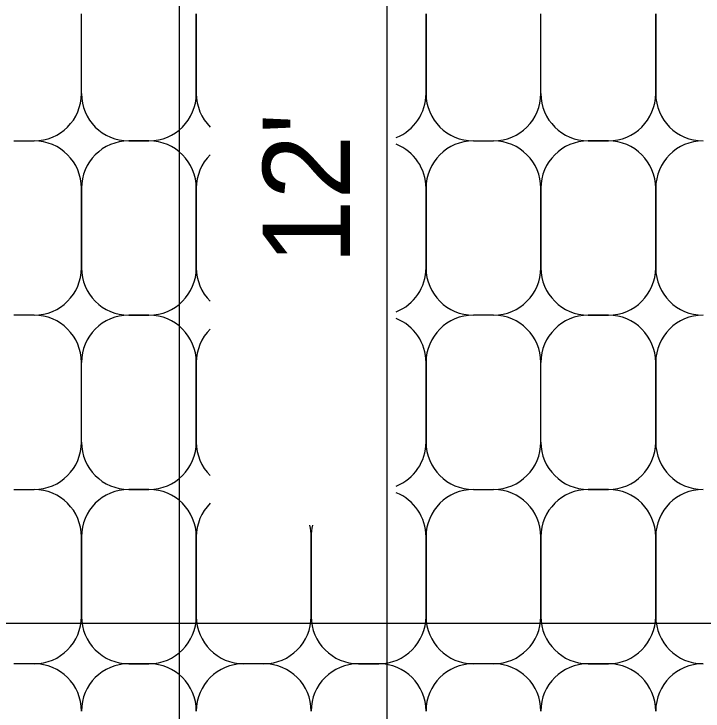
# Model space of a CAD drawing. Extents: x 0 to 2.83, y -0.12 to 1.83.
# Drawn here: x 0.6276 to 0.7198, y 1.3903 to 1.4835 of the extents above; entities that cross this region are included whole.
import ezdxf

# ---------------------------------------------------------------- set-up
doc = ezdxf.new("R2010")
doc.units = 0
doc.layers.add('RD_Pr_Roadway_Dimensions', color=7, linetype='Continuous')
doc.layers.add('SH_General_Details', color=7, linetype='Continuous')

msp = doc.modelspace()

# ---------------------------------------------------------------- linework, layer by layer
at = {"layer": 'RD_Pr_Roadway_Dimensions'}
msp.add_line((0.6775133988728717, 1.3449995912315942), (0.6775133988728717, 1.5729995912315942), dxfattribs=at)
at = {"layer": 'SH_General_Details'}
for p, q in [((0.6497306488817528, 1.230999591231594), (0.6497306488817528, 1.5729995912315942)), ((0.6365953155426279, 1.4728806745613612), (0.6365953155426279, 1.48353334122921)), ((0.6365953155426279, 1.4728806745613612), (0.6365953155426279, 1.48353334122921)), ((0.6365953155426279, 1.4728806745613612), (0.6365953155426279, 1.48353334122921)), ((0.6519599822228744, 1.4728806745613612), (0.6519599822228744, 1.48353334122921)), ((0.6519599822228744, 1.48353334122921), (0.6519599822228744, 1.4728806745613612)), ((0.6519599822228744, 1.48353334122921), (0.6519599822228744, 1.4728806745613612)), ((0.6826893155446246, 1.4728806745613612), (0.6826893155446246, 1.48353334122921)), ((0.6826893155446246, 1.48353334122921), (0.6826893155446246, 1.4728806745613612)), ((0.6826893155446246, 1.48353334122921), (0.6826893155446246, 1.4728806745613612)), ((0.6980539822047547, 1.4728806745613612), (0.6980539822047547, 1.48353334122921)), ((0.6980539822047547, 1.4728806745613612), (0.6980539822047547, 1.48353334122921)), ((0.6980539822047547, 1.4728806745613612), (0.6980539822047547, 1.48353334122921)), ((0.7134186488857464, 1.4728806745613612), (0.7134186488857464, 1.48353334122921)), ((0.7134186488857464, 1.48353334122921), (0.7134186488857464, 1.4728806745613612)), ((0.7134186488857464, 1.48353334122921), (0.7134186488857464, 1.4728806745613612)), ((0.6275639822153345, 1.4665473412277794), (0.6302619822090462, 1.4665473412277794)), ((0.6275639822153345, 1.4665473412277794), (0.6302619822090462, 1.4665473412277794)), ((0.6429286488762096, 1.4665473412277794), (0.6456266488900378, 1.4665473412277794)), ((0.6429286488762096, 1.4665473412277794), (0.6456266488900378, 1.4665473412277794)), ((0.6456266488900378, 1.4665473412277794), (0.6429286488762096, 1.4665473412277794)), ((0.6890226488774612, 1.4665473412277794), (0.6917206488719181, 1.4665473412277794)), ((0.6890226488774612, 1.4665473412277794), (0.6917206488719181, 1.4665473412277794)), ((0.7043873155383363, 1.4665473412277794), (0.7070853155521646, 1.4665473412277794)), ((0.7043873155383363, 1.4665473412277794), (0.7070853155521646, 1.4665473412277794)), ((0.7070853155521646, 1.4665473412277794), (0.7043873155383363, 1.4665473412277794)), ((0.6365953155426279, 1.4602140078941976), (0.6365953155426279, 1.4495613412263488)), ((0.6365953155426279, 1.4495613412263488), (0.6365953155426279, 1.4602140078941976)), ((0.6519599822228744, 1.4602140078941976), (0.6519599822228744, 1.4495613412263488)), ((0.6519599822228744, 1.4495613412263488), (0.6519599822228744, 1.4602140078941976)), ((0.6826893155446246, 1.4602140078941976), (0.6826893155446246, 1.4495613412263488)), ((0.6826893155446246, 1.4495613412263488), (0.6826893155446246, 1.4602140078941976)), ((0.6980539822047547, 1.4602140078941976), (0.6980539822047547, 1.4495613412263488)), ((0.6980539822047547, 1.4495613412263488), (0.6980539822047547, 1.4602140078941976)), ((0.7134186488857464, 1.4602140078941976), (0.7134186488857464, 1.4495613412263488)), ((0.7134186488857464, 1.4495613412263488), (0.7134186488857464, 1.4602140078941976)), ((0.6302619822090462, 1.4432280078927673), (0.6275639822153345, 1.4432280078927673)), ((0.6302619822090462, 1.4432280078927673), (0.6275639822153345, 1.4432280078927673)), ((0.6429286488762096, 1.4432280078927673), (0.6456266488900378, 1.4432280078927673)), ((0.6456266488900378, 1.4432280078927673), (0.6429286488762096, 1.4432280078927673)), ((0.6917206488719181, 1.4432280078927673), (0.6890226488774612, 1.4432280078927673)), ((0.6917206488719181, 1.4432280078927673), (0.6890226488774612, 1.4432280078927673)), ((0.7043873155383363, 1.4432280078927673), (0.7070853155521646, 1.4432280078927673)), ((0.7070853155521646, 1.4432280078927673), (0.7043873155383363, 1.4432280078927673)), ((0.6365953155426279, 1.4262420078913367), (0.6365953155426279, 1.4368946745599307)), ((0.6365953155426279, 1.4262420078913367), (0.6365953155426279, 1.4368946745599307)), ((0.6365953155426279, 1.4262420078913367), (0.6365953155426279, 1.4368946745599307)), ((0.6519599822228744, 1.4262420078913367), (0.6519599822228744, 1.4368946745599307)), ((0.6519599822228744, 1.4368946745599307), (0.6519599822228744, 1.4262420078913367)), ((0.6519599822228744, 1.4368946745599307), (0.6519599822228744, 1.4262420078913367)), ((0.6826893155446246, 1.4262420078913367), (0.6826893155446246, 1.4368946745599307)), ((0.6826893155446246, 1.4368946745599307), (0.6826893155446246, 1.4262420078913367)), ((0.6826893155446246, 1.4368946745599307), (0.6826893155446246, 1.4262420078913367)), ((0.6980539822047547, 1.4262420078913367), (0.6980539822047547, 1.4368946745599307)), ((0.6980539822047547, 1.4262420078913367), (0.6980539822047547, 1.4368946745599307)), ((0.6980539822047547, 1.4262420078913367), (0.6980539822047547, 1.4368946745599307)), ((0.7134186488857464, 1.4262420078913367), (0.7134186488857464, 1.4368946745599307)), ((0.7134186488857464, 1.4368946745599307), (0.7134186488857464, 1.4262420078913367)), ((0.7134186488857464, 1.4368946745599307), (0.7134186488857464, 1.4262420078913367)), ((0.6275639822153345, 1.4199086745585001), (0.6302619822090462, 1.4199086745585001)), ((0.6275639822153345, 1.4199086745585001), (0.6302619822090462, 1.4199086745585001)), ((0.6429286488762096, 1.4199086745585001), (0.6456266488900378, 1.4199086745585001)), ((0.6429286488762096, 1.4199086745585001), (0.6456266488900378, 1.4199086745585001)), ((0.6456266488900378, 1.4199086745585001), (0.6429286488762096, 1.4199086745585001)), ((0.6890226488774612, 1.4199086745585001), (0.6917206488719181, 1.4199086745585001)), ((0.6890226488774612, 1.4199086745585001), (0.6917206488719181, 1.4199086745585001)), ((0.7043873155383363, 1.4199086745585001), (0.7070853155521646, 1.4199086745585001)), ((0.7043873155383363, 1.4199086745585001), (0.7070853155521646, 1.4199086745585001)), ((0.7070853155521646, 1.4199086745585001), (0.7043873155383363, 1.4199086745585001)), ((0.6365953155426279, 1.4135753412249183), (0.6365953155426279, 1.4029226745570695)), ((0.6365953155426279, 1.4029226745570695), (0.6365953155426279, 1.4135753412249183)), ((0.6519599822228744, 1.4135753412249183), (0.6519599822228744, 1.4029226745570695)), ((0.6519599822228744, 1.4029226745570695), (0.6519599822228744, 1.4135753412249183)), ((0.6673246488837495, 1.4135753412249183), (0.6673246488837495, 1.4029226745570695)), ((0.6673246488837495, 1.4029226745570695), (0.6673246488837495, 1.4135753412249183)), ((0.6826893155446246, 1.4135753412249183), (0.6826893155446246, 1.4029226745570695)), ((0.6826893155446246, 1.4029226745570695), (0.6826893155446246, 1.4135753412249183)), ((0.6980539822047547, 1.4135753412249183), (0.6980539822047547, 1.4029226745570695)), ((0.6980539822047547, 1.4029226745570695), (0.6980539822047547, 1.4135753412249183)), ((0.7134186488857464, 1.4135753412249183), (0.7134186488857464, 1.4029226745570695)), ((0.7134186488857464, 1.4029226745570695), (0.7134186488857464, 1.4135753412249183)), ((0.42498123221303974, 1.4019995912315941), (1.0973342322176292, 1.4019995912315941)), ((0.6302619822090462, 1.396589341223488), (0.6275639822153345, 1.396589341223488)), ((0.6302619822090462, 1.396589341223488), (0.6275639822153345, 1.396589341223488)), ((0.6429286488762096, 1.396589341223488), (0.6456266488900378, 1.396589341223488)), ((0.6456266488900378, 1.396589341223488), (0.6429286488762096, 1.396589341223488)), ((0.6609913155501679, 1.396589341223488), (0.6582933155564562, 1.396589341223488)), ((0.6609913155501679, 1.396589341223488), (0.6582933155564562, 1.396589341223488)), ((0.6736579822173312, 1.396589341223488), (0.676355982211043, 1.396589341223488)), ((0.676355982211043, 1.396589341223488), (0.6736579822173312, 1.396589341223488)), ((0.6917206488719181, 1.396589341223488), (0.6890226488774612, 1.396589341223488)), ((0.6917206488719181, 1.396589341223488), (0.6890226488774612, 1.396589341223488)), ((0.7043873155383363, 1.396589341223488), (0.7070853155521646, 1.396589341223488)), ((0.7070853155521646, 1.396589341223488), (0.7043873155383363, 1.396589341223488))]:
    msp.add_line(p, q, dxfattribs=at)
for centre, start, end in [((0.6302611135115818, 1.4728811798895396), 270, 360), ((0.642927780178, 1.4728811798895396), 180, 270), ((0.6456257801717118, 1.4728811798895396), 270, 360), ((0.6582924468388751, 1.4728811798895396), 180, 225.00867222222223), ((0.6763551135128334, 1.4728811798895396), 291.8081722222222, 360), ((0.6890217801799968, 1.4728811798895396), 180, 270), ((0.6917197801737085, 1.4728811798895396), 270, 360), ((0.7043864468401269, 1.4728811798895396), 180, 270), ((0.7070844468345836, 1.4728811798895396), 270, 360), ((0.7197511135010018, 1.4728811798895396), 180, 270), ((0.6302611135115818, 1.460214513222376), 0, 90), ((0.642927780178, 1.460214513222376), 90, 180), ((0.6456257801717118, 1.460214513222376), 0, 90), ((0.6890217801799968, 1.460214513222376), 90, 180), ((0.6917197801737085, 1.460214513222376), 0, 90), ((0.7043864468401269, 1.460214513222376), 90, 180), ((0.7070844468345836, 1.460214513222376), 0, 90), ((0.7197511135010018, 1.460214513222376), 90, 180), ((0.6763551135128334, 1.460214513222376), 0, 68.1918277777778), ((0.6582924468388751, 1.460214513222376), 134.99132777777777, 180), ((0.6302611135115818, 1.4495618465545272), 270, 360), ((0.642927780178, 1.4495618465545272), 180, 270), ((0.6456257801717118, 1.4495618465545272), 270, 360), ((0.6582924468388751, 1.4495618465545272), 180, 225.00867222222223), ((0.6763551135128334, 1.4495618465545272), 291.8081722222222, 360), ((0.6890217801799968, 1.4495618465545272), 180, 270), ((0.6917197801737085, 1.4495618465545272), 270, 360), ((0.7043864468401269, 1.4495618465545272), 180, 270), ((0.7070844468345836, 1.4495618465545272), 270, 360), ((0.7197511135010018, 1.4495618465545272), 180, 270), ((0.6302611135115818, 1.436895179888109), 0, 90), ((0.642927780178, 1.436895179888109), 90, 180), ((0.6456257801717118, 1.436895179888109), 0, 90), ((0.6890217801799968, 1.436895179888109), 90, 180), ((0.6917197801737085, 1.436895179888109), 0, 90), ((0.7043864468401269, 1.436895179888109), 90, 180), ((0.7070844468345836, 1.436895179888109), 0, 90), ((0.7197511135010018, 1.436895179888109), 90, 180), ((0.6763551135128334, 1.436895179888109), 0, 68.1918277777778), ((0.6582924468388751, 1.436895179888109), 134.99132777777783, 180), ((0.6302611135115818, 1.4262425132195151), 270, 360), ((0.642927780178, 1.4262425132195151), 180, 270), ((0.6456257801717118, 1.4262425132195151), 270, 360), ((0.6582924468388751, 1.4262425132195151), 180, 225.00867222222223), ((0.6763551135128334, 1.4262425132195151), 291.8081722222222, 360), ((0.6890217801799968, 1.4262425132195151), 180, 270), ((0.6917197801737085, 1.4262425132195151), 270, 360), ((0.7043864468401269, 1.4262425132195151), 180, 270), ((0.7070844468345836, 1.4262425132195151), 270, 360), ((0.7197511135010018, 1.4262425132195151), 180, 270), ((0.6302611135115818, 1.4135758465530968), 0, 90), ((0.642927780178, 1.4135758465530968), 90, 180), ((0.6456257801717118, 1.4135758465530968), 0, 90), ((0.6890217801799968, 1.4135758465530968), 90, 180), ((0.6917197801737085, 1.4135758465530968), 0, 90), ((0.7043864468401269, 1.4135758465530968), 90, 180), ((0.7070844468345836, 1.4135758465530968), 0, 90), ((0.7197511135010018, 1.4135758465530968), 90, 180), ((0.6763551135128334, 1.4135758465530968), 0, 68.1918277777778), ((0.6582924468388751, 1.4135758465530968), 134.99132777777777, 180), ((0.6609904468527034, 1.4135758465530968), 0, 14.06368611111111), ((0.6736571135191217, 1.4135758465530968), 165.9363138888889, 180), ((0.6302611135115818, 1.402923179885248), 270, 360), ((0.642927780178, 1.402923179885248), 180, 270), ((0.6456257801717118, 1.402923179885248), 270, 360), ((0.6582924468388751, 1.402923179885248), 180, 270), ((0.6609904468527034, 1.402923179885248), 270, 360), ((0.6736571135191217, 1.402923179885248), 180, 270), ((0.6763551135128334, 1.402923179885248), 270, 360), ((0.6890217801799968, 1.402923179885248), 180, 270), ((0.6917197801737085, 1.402923179885248), 270, 360), ((0.7043864468401269, 1.402923179885248), 180, 270), ((0.7070844468345836, 1.402923179885248), 270, 360), ((0.7197511135010018, 1.402923179885248), 180, 270), ((0.6302611135115818, 1.3902565132180846), 0, 90), ((0.642927780178, 1.3902565132180846), 90, 180), ((0.6456257801717118, 1.3902565132180846), 0, 90), ((0.6582924468388751, 1.3902565132180846), 90, 180), ((0.6609904468527034, 1.3902565132180846), 0, 90), ((0.6736571135191217, 1.3902565132180846), 90, 180), ((0.6763551135128334, 1.3902565132180846), 0, 90), ((0.6890217801799968, 1.3902565132180846), 90, 180), ((0.6917197801737085, 1.3902565132180846), 0, 90), ((0.7043864468401269, 1.3902565132180846), 90, 180), ((0.7070844468345836, 1.3902565132180846), 0, 90), ((0.7197511135010018, 1.3902565132180846), 90, 180)]:
    msp.add_arc(centre, 0.006333333333333333, start, end, dxfattribs=at)

# ---------------------------------------------------------------- texts
at = {"layer": 'RD_Pr_Roadway_Dimensions'}
msp.add_text("12'", height=0.011666669999999999, rotation=90, dxfattribs=at).set_placement((0.672524056997706, 1.4500166148561677))

doc.saveas('drawing.dxf')
